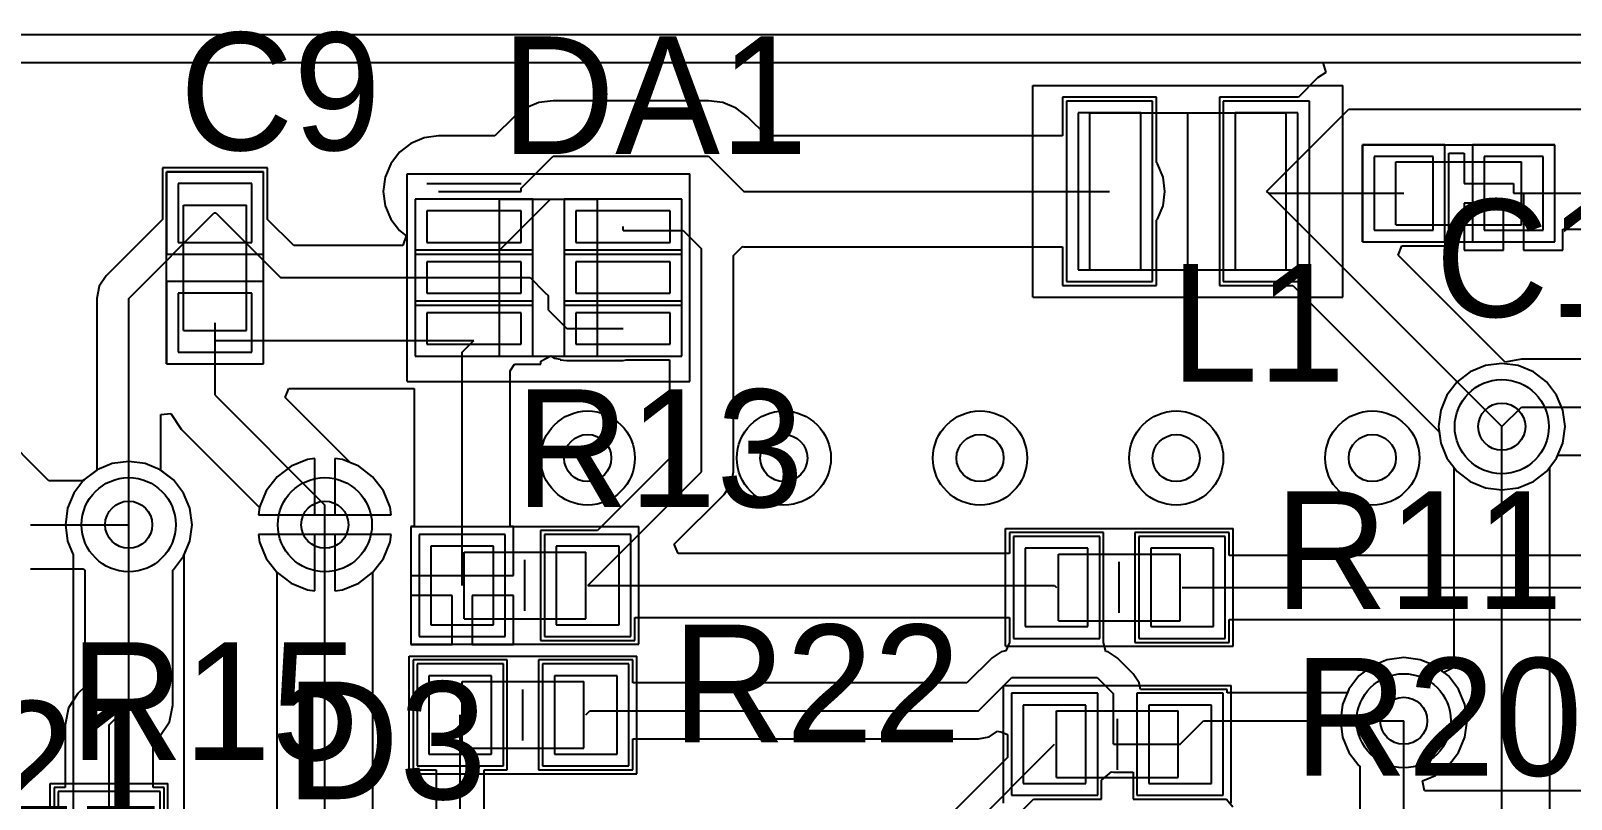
# Model space of a CAD drawing. Header units: millimetres. Extents: x 25.4 to 101.3, y 24.9 to 50.8.
# Drawn here: x 36.65 to 56.28, y 40.65 to 50.45 of the extents above; entities that cross this region are included whole.
import ezdxf

# ---------------------------------------------------------------- set-up
doc = ezdxf.new("R2010")
doc.units = ezdxf.units.MM
for name, color, linetype in [('BottomLayer', 5, 'Continuous'), ('KeepOutLayer', 6, 'Continuous'), ('Mechanical1', 6, 'Continuous'), ('Mechanical13', 56, 'Continuous'), ('Mechanical15', 56, 'Continuous'), ('MultiLayer', 9, 'Continuous'), ('TopLayer', 1, 'Continuous'), ('TopOverlay', 2, 'Continuous'), ('TopPaste', 8, 'Continuous'), ('TopSolder', 216, 'Continuous'), ('ViaHoleLayer', 16, 'Continuous')]:
    doc.layers.add(name, color=color, linetype=linetype)

msp = doc.modelspace()

# ---------------------------------------------------------------- linework, layer by layer
at = {"layer": 'BottomLayer'}
for p, q in [((25.757, 50.043), (77.634, 50.043)), ((55.191, 46.179), (54.997, 46.099)), ((55.4, 46.207), (55.191, 46.179)), ((55.609, 46.179), (55.4, 46.207)), ((55.803, 46.099), (55.609, 46.179)), ((54.829, 45.971), (54.701, 45.803)), ((54.997, 46.099), (54.829, 45.971)), ((55.971, 45.971), (55.803, 46.099)), ((56.099, 45.803), (55.971, 45.971)), ((54.701, 45.803), (54.621, 45.609)), ((56.179, 45.609), (56.099, 45.803)), ((54.621, 45.609), (54.593, 45.4)), ((56.207, 45.4), (56.179, 45.609)), ((54.593, 45.4), (54.621, 45.191)), ((55.4, 38.575), (55.4, 45.4)), ((56.179, 45.191), (56.207, 45.4)), ((54.621, 45.191), (54.701, 44.997)), ((56.099, 44.997), (56.179, 45.191)), ((37.9, 44.957), (37.691, 44.929)), ((38.109, 44.929), (37.9, 44.957)), ((40.177, 44.982), (39.969, 44.896)), ((40.273, 44.995), (40.177, 44.982)), ((40.273, 44.277), (40.273, 44.995)), ((40.623, 44.982), (40.527, 44.995)), ((40.527, 44.995), (40.527, 44.277)), ((40.831, 44.896), (40.623, 44.982)), ((54.701, 44.997), (54.788, 44.883)), ((56.012, 44.883), (56.099, 44.997)), ((37.497, 44.849), (37.329, 44.721)), ((37.691, 44.929), (37.497, 44.849)), ((38.303, 44.849), (38.109, 44.929)), ((38.471, 44.721), (38.303, 44.849)), ((39.969, 44.896), (39.791, 44.759)), ((41.009, 44.759), (40.831, 44.896)), ((54.788, 44.883), (54.788, 42.329)), ((56.012, 38.575), (56.012, 44.883)), ((37.329, 44.721), (37.201, 44.553)), ((38.599, 44.553), (38.471, 44.721)), ((39.654, 44.581), (39.568, 44.373)), ((39.791, 44.759), (39.654, 44.581)), ((41.146, 44.581), (41.009, 44.759)), ((41.232, 44.373), (41.146, 44.581)), ((37.201, 44.553), (37.121, 44.359)), ((38.679, 44.359), (38.599, 44.553)), ((39.568, 44.373), (39.555, 44.277)), ((41.245, 44.277), (41.232, 44.373)), ((37.121, 44.359), (37.093, 44.15)), ((38.707, 44.15), (38.679, 44.359)), ((39.555, 44.277), (40.273, 44.277)), ((40.527, 44.277), (41.245, 44.277)), ((37.093, 44.15), (37.121, 43.941)), ((37.9, 32.9), (37.9, 44.15)), ((38.679, 43.941), (38.707, 44.15)), ((40.273, 44.023), (39.555, 44.023)), ((39.555, 44.023), (39.568, 43.927)), ((40.273, 43.305), (40.273, 44.023)), ((41.245, 44.023), (40.527, 44.023)), ((40.527, 44.023), (40.527, 43.305)), ((41.232, 43.927), (41.245, 44.023)), ((37.121, 43.941), (37.194, 43.764)), ((38.606, 43.764), (38.679, 43.941)), ((39.568, 43.927), (39.654, 43.719)), ((41.146, 43.719), (41.232, 43.927)), ((37.194, 43.764), (37.194, 33.286)), ((38.606, 33.286), (38.606, 43.764)), ((39.654, 43.719), (39.791, 43.541)), ((41.009, 43.541), (41.146, 43.719)), ((39.791, 43.541), (39.969, 43.404)), ((39.969, 43.404), (40.177, 43.318)), ((40.623, 43.318), (40.831, 43.404)), ((40.831, 43.404), (41.009, 43.541)), ((40.177, 43.318), (40.273, 43.305)), ((40.527, 43.305), (40.623, 43.318)), ((53.941, 42.429), (53.747, 42.349)), ((54.15, 42.457), (53.941, 42.429)), ((54.359, 42.429), (54.15, 42.457)), ((54.553, 42.349), (54.359, 42.429)), ((53.579, 42.221), (53.451, 42.053)), ((53.747, 42.349), (53.579, 42.221)), ((54.661, 42.266), (54.553, 42.349)), ((54.788, 42.329), (54.661, 42.266)), ((53.451, 42.053), (53.371, 41.859)), ((53.371, 41.859), (53.343, 41.65)), ((53.343, 41.65), (53.371, 41.441)), ((54.15, 39.15), (54.15, 41.65)), ((53.371, 41.441), (53.451, 41.247)), ((53.451, 41.247), (53.579, 41.079)), ((53.579, 41.079), (53.589, 41.072)), ((53.589, 41.072), (53.589, 39.728))]:
    msp.add_line(p, q, dxfattribs=at)
for centre in [(55.4, 45.4), (43.75, 45), (46.25, 45), (48.75, 45), (51.25, 45), (53.75, 45), (37.9, 44.15), (40.4, 44.15), (54.15, 41.65)]:
    msp.add_circle(centre, 0.6, dxfattribs=at)
at = {"layer": 'KeepOutLayer'}
msp.add_line((25.4, 50.4), (95.4, 50.4), dxfattribs=at)
at = {"layer": 'Mechanical1'}
for p, q in [((54.05, 47.975), (54.05, 48.775)), ((54.05, 48.775), (55.65, 48.775)), ((55.65, 47.975), (55.65, 48.775)), ((38.6, 48.225), (39.4, 48.225)), ((38.6, 46.625), (38.6, 48.225)), ((39.4, 46.625), (39.4, 48.225)), ((54.05, 47.975), (55.65, 47.975)), ((38.6, 46.625), (39.4, 46.625)), ((42.175, 42.95), (42.175, 43.8)), ((42.175, 43.8), (43.725, 43.8)), ((43.725, 42.95), (43.725, 43.8)), ((49.75, 42.925), (49.75, 43.775)), ((49.75, 43.775), (51.3, 43.775)), ((51.3, 42.925), (51.3, 43.775)), ((42.175, 42.95), (43.725, 42.95)), ((49.75, 42.925), (51.3, 42.925)), ((42.15, 42.15), (43.7, 42.15)), ((42.15, 41.3), (42.15, 42.15)), ((43.7, 41.3), (43.7, 42.15)), ((49.725, 40.925), (49.725, 41.775)), ((49.725, 41.775), (51.275, 41.775)), ((51.275, 40.925), (51.275, 41.775)), ((42.15, 41.3), (43.7, 41.3)), ((49.725, 40.925), (51.275, 40.925))]:
    msp.add_line(p, q, dxfattribs=at)
at = {"layer": 'Mechanical13'}
for p, q in [((50.15, 49.4), (52.65, 49.4)), ((50.15, 47.4), (50.15, 49.4)), ((52.65, 47.4), (52.65, 49.4)), ((42.625, 48.3), (43.875, 48.3)), ((42.625, 46.3), (42.625, 48.3)), ((42.625, 47.65), (43.275, 48.3)), ((43.875, 46.3), (43.875, 48.3)), ((50.15, 47.4), (52.65, 47.4)), ((42.625, 46.3), (43.875, 46.3))]:
    msp.add_line(p, q, dxfattribs=at)
at = {"layer": 'Mechanical15'}
for p, q in [((49.425, 49.75), (53.375, 49.75)), ((49.425, 47.05), (49.425, 49.75)), ((53.375, 47.05), (53.375, 49.75)), ((53.625, 47.755), (53.625, 48.995)), ((53.625, 48.995), (56.075, 48.995)), ((56.075, 47.755), (56.075, 48.995)), ((38.38, 48.65), (39.62, 48.65)), ((38.38, 46.2), (38.38, 48.65)), ((39.62, 46.2), (39.62, 48.65)), ((41.45, 48.625), (45.05, 48.625)), ((41.45, 45.975), (41.45, 48.625)), ((45.05, 45.975), (45.05, 48.625)), ((53.625, 47.755), (56.075, 47.755)), ((49.425, 47.05), (53.375, 47.05)), ((38.38, 46.2), (39.62, 46.2)), ((41.45, 45.975), (45.05, 45.975)), ((41.5, 44.125), (44.4, 44.125)), ((41.5, 42.625), (41.5, 44.125)), ((44.4, 42.625), (44.4, 44.125)), ((49.075, 44.1), (51.975, 44.1)), ((49.075, 42.6), (49.075, 44.1)), ((51.975, 42.6), (51.975, 44.1)), ((41.5, 42.625), (44.4, 42.625)), ((41.475, 40.975), (41.475, 42.475)), ((41.475, 42.475), (44.375, 42.475)), ((44.375, 40.975), (44.375, 42.475)), ((49.075, 42.6), (51.975, 42.6)), ((49.05, 42.1), (51.95, 42.1)), ((49.05, 40.6), (49.05, 42.1)), ((51.95, 40.6), (51.95, 42.1)), ((36.9, 37.95), (36.9, 40.85)), ((36.9, 40.85), (38.4, 40.85)), ((38.4, 37.95), (38.4, 40.85)), ((41.475, 40.975), (44.375, 40.975))]:
    msp.add_line(p, q, dxfattribs=at)
at = {"layer": 'MultiLayer'}
for centre in [(55.4, 45.4), (43.75, 45), (46.25, 45), (48.75, 45), (51.25, 45), (53.75, 45), (37.9, 44.15), (40.4, 44.15), (54.15, 41.65)]:
    msp.add_circle(centre, 0.6, dxfattribs=at)
at = {"layer": 'TopLayer'}
for p, q in [((25.757, 50.043), (53.119, 50.043)), ((53.158, 49.916), (53.053, 49.847)), ((53.119, 50.043), (53.158, 49.916)), ((53.053, 49.847), (52.807, 49.6)), ((43.127, 49.532), (42.957, 49.461)), ((43.31, 49.556), (43.127, 49.532)), ((45.288, 49.556), (43.31, 49.556)), ((45.471, 49.532), (45.288, 49.556)), ((45.641, 49.461), (45.471, 49.532)), ((51, 49.6), (49.8, 49.6)), ((49.8, 49.6), (49.8, 49.106)), ((51, 48.768), (51, 49.6)), ((52.807, 49.6), (51.8, 49.6)), ((51.8, 49.6), (51.8, 47.2)), ((42.811, 49.349), (42.568, 49.106)), ((42.957, 49.461), (42.811, 49.349)), ((45.788, 49.349), (45.641, 49.461)), ((46.031, 49.106), (45.788, 49.349)), ((50.8, 49.4), (50, 49.4)), ((50, 49.4), (50, 47.4)), ((50.8, 47.4), (50.8, 49.4)), ((52.8, 49.4), (52, 49.4)), ((52, 49.4), (52, 47.4)), ((52.4, 48.4), (53.45, 49.45)), ((52.8, 47.4), (52.8, 49.4)), ((53.45, 49.45), (65.425, 49.45)), ((41.667, 49.082), (41.497, 49.011)), ((41.85, 49.106), (41.667, 49.082)), ((42.568, 49.106), (41.85, 49.106)), ((49.8, 49.106), (46.031, 49.106)), ((41.351, 48.899), (41.239, 48.753)), ((41.497, 49.011), (41.351, 48.899)), ((54.725, 47.705), (54.725, 48.889)), ((54.725, 48.889), (54.921, 48.889)), ((54.921, 48.889), (54.921, 48.502)), ((39.67, 48.7), (38.33, 48.7)), ((38.33, 48.7), (38.33, 48.042)), ((39.67, 48.042), (39.67, 48.7)), ((41.239, 48.753), (41.168, 48.583)), ((42.9, 48.44), (43.31, 48.85)), ((43.31, 48.85), (45.288, 48.85)), ((45.288, 48.85), (45.738, 48.4)), ((51.011, 48.753), (51, 48.768)), ((51.082, 48.583), (51.011, 48.753)), ((54.525, 48.845), (53.775, 48.845)), ((53.775, 48.845), (53.775, 47.905)), ((54.525, 47.905), (54.525, 48.845)), ((55.925, 48.845), (55.175, 48.845)), ((55.175, 48.845), (55.175, 47.905)), ((55.925, 47.905), (55.925, 48.845)), ((39.47, 48.5), (38.53, 48.5)), ((38.53, 48.5), (38.53, 47.75)), ((39.47, 47.75), (39.47, 48.5)), ((41.168, 48.583), (41.144, 48.4)), ((51.106, 48.4), (51.082, 48.583)), ((54.921, 48.502), (55.55, 48.502)), ((55.55, 48.502), (55.55, 48.375)), ((41.144, 48.4), (41.168, 48.217)), ((41.85, 48.4), (42.9, 48.4)), ((42.9, 48.4), (42.9, 48.44)), ((45.738, 48.4), (50.4, 48.4)), ((51.082, 48.217), (51.106, 48.4)), ((52.4, 48.4), (52.425, 48.375)), ((52.425, 48.375), (55.4, 45.4)), ((52.425, 48.375), (54.15, 48.375)), ((55.55, 48.375), (57.345, 48.375)), ((55.55, 48.375), (55.677, 48.375)), ((55.677, 48.375), (55.677, 47.651)), ((37.9, 47.036), (38.989, 48.125)), ((38.989, 48.125), (39, 48.125)), ((39, 48.125), (39.011, 48.125)), ((39.011, 48.125), (39.836, 47.3)), ((41.168, 48.217), (41.239, 48.047)), ((41.7, 48.15), (41.7, 47.75)), ((42.9, 48.15), (41.7, 48.15)), ((42.9, 47.75), (42.9, 48.15)), ((43.6, 48.15), (43.6, 47.75)), ((44.8, 48.15), (43.6, 48.15)), ((44.8, 47.75), (44.8, 48.15)), ((51.011, 48.047), (51.082, 48.217)), ((55.423, 48.248), (54.921, 48.248)), ((54.921, 48.248), (54.921, 47.651)), ((55.423, 47.651), (55.423, 48.248)), ((38.33, 48.042), (37.612, 47.324)), ((40.005, 47.708), (39.67, 48.042)), ((41.239, 48.047), (41.351, 47.901)), ((44.2, 47.9), (44.2, 47.95)), ((51, 48.032), (51.011, 48.047)), ((51, 47.2), (51, 48.032)), ((53.775, 47.905), (54.525, 47.905)), ((55.175, 47.905), (55.925, 47.905)), ((56.179, 47.651), (56.179, 47.916)), ((56.179, 47.916), (56.741, 47.916)), ((38.53, 47.75), (39.47, 47.75)), ((41.394, 47.708), (40.005, 47.708)), ((41.351, 47.901), (41.437, 47.835)), ((41.437, 47.835), (41.394, 47.708)), ((41.7, 47.75), (42.9, 47.75)), ((43.6, 47.75), (44.8, 47.75)), ((44.2, 47.9), (44.966, 47.9)), ((44.966, 47.9), (45.2, 47.666)), ((45.2, 44.825), (45.2, 47.666)), ((45.608, 47.583), (45.718, 47.692)), ((45.608, 44.825), (45.608, 47.583)), ((45.718, 47.692), (45.732, 47.695)), ((45.732, 47.695), (45.738, 47.694)), ((45.738, 47.694), (49.8, 47.694)), ((49.8, 47.694), (49.8, 47.2)), ((54.077, 47.588), (54.126, 47.705)), ((55.444, 46.221), (54.077, 47.588)), ((54.126, 47.705), (54.725, 47.705)), ((54.921, 47.651), (55.423, 47.651)), ((55.677, 47.651), (56.179, 47.651)), ((37.612, 47.324), (37.523, 47.192)), ((41.7, 47.5), (41.7, 47.1)), ((42.9, 47.5), (41.7, 47.5)), ((42.9, 47.1), (42.9, 47.5)), ((43.6, 47.5), (43.6, 47.1)), ((44.8, 47.5), (43.6, 47.5)), ((44.8, 47.1), (44.8, 47.5)), ((50, 47.4), (50.8, 47.4)), ((52, 47.4), (52.8, 47.4)), ((37.523, 47.192), (37.492, 47.036)), ((39.836, 47.3), (42.3, 47.3)), ((42.3, 47.3), (43.016, 47.3)), ((43.016, 47.3), (43.2, 47.116)), ((49.8, 47.2), (51, 47.2)), ((51.8, 47.2), (52.735, 47.2)), ((52.735, 47.2), (54.602, 45.333)), ((37.492, 47.036), (37.492, 47.036)), ((37.492, 47.036), (37.492, 44.845)), ((37.9, 44.15), (37.9, 47.036)), ((39.47, 47.1), (38.53, 47.1)), ((38.53, 47.1), (38.53, 46.35)), ((39.47, 46.35), (39.47, 47.1)), ((41.7, 47.1), (42.9, 47.1)), ((43.2, 47.116), (43.25, 47.066)), ((43.25, 46.884), (43.25, 47.066)), ((43.6, 47.1), (44.8, 47.1)), ((39, 46.5), (39, 46.725)), ((41.7, 46.85), (41.7, 46.45)), ((42.9, 46.85), (41.7, 46.85)), ((42.9, 46.45), (42.9, 46.85)), ((43.25, 46.884), (43.3, 46.834)), ((43.3, 46.834), (43.484, 46.65)), ((43.6, 46.85), (43.6, 46.45)), ((44.8, 46.85), (43.6, 46.85)), ((44.8, 46.45), (44.8, 46.85)), ((43.484, 46.65), (44.2, 46.65)), ((38.53, 46.35), (39.47, 46.35)), ((39, 46.5), (42.3, 46.5)), ((39, 45.8), (39, 46.5)), ((41.7, 46.45), (42.9, 46.45)), ((42.15, 46.35), (42.3, 46.5)), ((42.15, 43.375), (42.15, 46.35)), ((43.6, 46.45), (44.8, 46.45)), ((42.762, 46.111), (42.818, 46.196)), ((42.818, 46.196), (43.154, 46.196)), ((43.154, 46.237), (43.281, 46.305)), ((43.154, 46.196), (43.154, 46.237)), ((43.281, 46.305), (43.328, 46.273)), ((43.328, 46.273), (43.4, 46.259)), ((43.4, 46.259), (43.4, 46.25)), ((43.4, 46.25), (43.484, 46.242)), ((43.484, 46.242), (43.484, 46.242)), ((43.484, 46.242), (43.524, 46.242)), ((43.524, 46.242), (44.2, 46.242)), ((44.2, 46.242), (44.239, 46.25)), ((44.239, 46.25), (44.792, 46.25)), ((44.792, 46.25), (44.792, 44.994)), ((55.65, 46.262), (55.444, 46.221)), ((58.61, 46.262), (55.65, 46.262)), ((42.762, 44.129), (42.762, 46.111)), ((39, 45.8), (40.4, 44.4)), ((39.894, 45.771), (39.943, 45.888)), ((40.726, 44.939), (39.894, 45.771)), ((39.943, 45.888), (41.538, 45.888)), ((41.538, 45.888), (41.538, 44.129)), ((38.308, 45.553), (38.435, 45.566)), ((38.308, 44.845), (38.308, 45.553)), ((38.435, 45.566), (38.567, 45.367)), ((55.4, 45.4), (55.65, 45.65)), ((55.65, 45.65), (59.2, 45.65)), ((36.882, 44.711), (36.172, 45.422)), ((38.567, 45.367), (39.567, 44.368)), ((55.4, 45.4), (55.4, 45.4)), ((54.602, 45.333), (54.621, 45.191)), ((54.621, 45.191), (54.701, 44.997)), ((44.792, 44.994), (43.873, 44.075)), ((54.701, 44.997), (54.829, 44.829)), ((55.971, 44.829), (56.099, 44.997)), ((56.099, 44.997), (56.116, 45.038)), ((56.116, 45.038), (58.61, 45.038)), ((37.492, 44.845), (37.329, 44.721)), ((38.471, 44.721), (38.308, 44.845)), ((40.831, 44.896), (40.726, 44.939)), ((41.009, 44.759), (40.831, 44.896)), ((43.75, 43.375), (45.2, 44.825)), ((45.577, 44.669), (45.608, 44.825)), ((54.829, 44.829), (54.997, 44.701)), ((55.803, 44.701), (55.971, 44.829)), ((37.322, 44.711), (36.882, 44.711)), ((37.329, 44.721), (37.322, 44.711)), ((38.599, 44.553), (38.471, 44.721)), ((41.146, 44.581), (41.009, 44.759)), ((41.232, 44.373), (41.146, 44.581)), ((45.488, 44.537), (45.577, 44.669)), ((54.997, 44.701), (55.191, 44.621)), ((55.191, 44.621), (55.4, 44.593)), ((55.4, 44.593), (55.609, 44.621)), ((55.609, 44.621), (55.803, 44.701)), ((38.679, 44.359), (38.599, 44.553)), ((40.4, 44.15), (40.4, 44.4)), ((41.245, 44.277), (41.232, 44.373)), ((44.852, 43.9), (45.488, 44.537)), ((45.488, 44.537), (45.488, 44.537)), ((38.707, 44.15), (38.679, 44.359)), ((39.567, 44.368), (39.555, 44.277)), ((39.555, 44.277), (41.245, 44.277)), ((36.65, 44.15), (37.9, 44.15)), ((37.9, 41.85), (37.9, 44.15)), ((38.679, 43.941), (38.707, 44.15)), ((41.245, 44.023), (39.555, 44.023)), ((39.555, 44.023), (39.568, 43.927)), ((40.4, 39.805), (40.4, 44.15)), ((41.232, 43.927), (41.245, 44.023)), ((41.538, 44.129), (41.496, 44.129)), ((41.496, 44.129), (41.496, 43.502)), ((42.804, 44.129), (42.762, 44.129)), ((42.804, 43.502), (42.804, 44.129)), ((43.873, 44.075), (43.15, 44.075)), ((43.15, 44.075), (43.15, 42.675)), ((50.325, 44.05), (49.125, 44.05)), ((49.125, 44.05), (49.125, 43.783)), ((50.325, 42.67), (50.325, 44.05)), ((51.925, 44.05), (50.725, 44.05)), ((50.725, 44.05), (50.725, 42.65)), ((51.925, 43.758), (51.925, 44.05)), ((38.599, 43.747), (38.679, 43.941)), ((39.568, 43.927), (39.654, 43.719)), ((41.146, 43.719), (41.232, 43.927)), ((42.55, 43.875), (41.75, 43.875)), ((41.75, 43.875), (41.75, 42.875)), ((42.55, 42.875), (42.55, 43.875)), ((44.15, 43.875), (43.35, 43.875)), ((43.35, 43.875), (43.35, 42.875)), ((44.15, 42.875), (44.15, 43.875)), ((44.901, 43.783), (44.852, 43.9)), ((49.125, 43.783), (44.901, 43.783)), ((50.125, 43.85), (49.325, 43.85)), ((49.325, 43.85), (49.325, 42.85)), ((50.125, 42.85), (50.125, 43.85)), ((51.725, 43.85), (50.925, 43.85)), ((50.925, 43.85), (50.925, 42.85)), ((51.725, 42.85), (51.725, 43.85)), ((36.65, 43.589), (37.322, 43.589)), ((37.322, 43.589), (37.329, 43.579)), ((38.471, 43.579), (38.599, 43.747)), ((39.654, 43.719), (39.788, 43.544)), ((41.012, 43.544), (41.146, 43.719)), ((56.784, 43.758), (51.925, 43.758)), ((37.329, 43.579), (37.339, 43.572)), ((37.339, 43.572), (37.339, 42.082)), ((38.461, 43.572), (38.471, 43.579)), ((38.461, 41.85), (38.461, 43.572)), ((39.788, 43.544), (39.788, 40.384)), ((41.012, 40.384), (41.012, 43.544)), ((41.496, 43.502), (42.15, 43.502)), ((42.15, 43.502), (42.804, 43.502)), ((42.023, 43.248), (41.496, 43.248)), ((41.496, 43.248), (41.496, 42.621)), ((42.023, 42.621), (42.023, 43.248)), ((42.804, 43.248), (42.277, 43.248)), ((42.277, 43.248), (42.277, 42.621)), ((42.804, 42.621), (42.804, 43.248)), ((43.75, 43.375), (49.7, 43.375)), ((49.7, 43.375), (49.725, 43.35)), ((51.325, 43.35), (56.784, 43.35)), ((41.75, 42.875), (42.55, 42.875)), ((43.35, 42.875), (44.15, 42.875)), ((44.35, 42.675), (44.35, 42.967)), ((44.35, 42.967), (49.125, 42.967)), ((49.125, 42.967), (49.125, 42.68)), ((49.325, 42.85), (50.125, 42.85)), ((50.925, 42.85), (51.725, 42.85)), ((51.925, 42.65), (51.925, 42.942)), ((51.925, 42.942), (56.687, 42.942)), ((41.496, 42.621), (42.023, 42.621)), ((42.277, 42.621), (42.804, 42.621)), ((43.15, 42.675), (44.35, 42.675)), ((49.125, 42.65), (49.08, 42.542)), ((49.125, 42.68), (49.125, 42.65)), ((50.325, 42.65), (50.325, 42.67)), ((50.354, 42.535), (50.325, 42.65)), ((50.725, 42.65), (51.925, 42.65)), ((42.725, 42.425), (41.525, 42.425)), ((41.525, 42.425), (41.525, 41.025)), ((42.725, 41.025), (42.725, 42.425)), ((44.325, 42.425), (43.125, 42.425)), ((43.125, 42.425), (43.125, 41.025)), ((44.325, 42.132), (44.325, 42.425)), ((48.903, 42.452), (48.582, 42.132)), ((49.018, 42.53), (48.903, 42.452)), ((49.08, 42.542), (49.018, 42.53)), ((50.382, 42.53), (50.354, 42.535)), ((50.497, 42.452), (50.382, 42.53)), ((50.702, 42.247), (50.497, 42.452)), ((53.941, 42.429), (53.747, 42.349)), ((54.15, 42.457), (53.941, 42.429)), ((54.359, 42.429), (54.15, 42.457)), ((54.553, 42.349), (54.359, 42.429)), ((42.525, 42.225), (41.725, 42.225)), ((41.725, 42.225), (41.725, 41.225)), ((42.525, 41.225), (42.525, 42.225)), ((44.125, 42.225), (43.325, 42.225)), ((43.325, 42.225), (43.325, 41.225)), ((44.125, 41.225), (44.125, 42.225)), ((50.78, 42.132), (50.702, 42.247)), ((53.579, 42.221), (53.451, 42.053)), ((53.747, 42.349), (53.579, 42.221)), ((54.721, 42.221), (54.553, 42.349)), ((54.849, 42.053), (54.721, 42.221)), ((37.339, 42.082), (37.253, 41.997)), ((48.582, 42.132), (44.325, 42.132)), ((48.73, 41.775), (49.155, 42.2)), ((49.155, 42.2), (50.245, 42.2)), ((50.245, 42.2), (50.45, 41.995)), ((50.796, 42.05), (50.78, 42.132)), ((51.9, 42.05), (50.796, 42.05)), ((51.9, 42.007), (51.9, 42.05)), ((53.451, 42.053), (53.432, 42.007)), ((54.929, 41.859), (54.849, 42.053)), ((37.253, 41.997), (37.132, 41.815)), ((37.65, 41.6), (37.9, 41.85)), ((38.418, 41.635), (38.461, 41.85)), ((50.1, 41.85), (49.3, 41.85)), ((49.3, 41.85), (49.3, 40.85)), ((50.1, 40.85), (50.1, 41.85)), ((50.45, 41.35), (50.45, 41.995)), ((51.7, 41.85), (50.9, 41.85)), ((50.9, 41.85), (50.9, 40.85)), ((51.7, 40.85), (51.7, 41.85)), ((53.432, 42.007), (51.9, 42.007)), ((54.957, 41.65), (54.929, 41.859)), ((37.132, 41.815), (37.089, 41.6)), ((38.297, 41.453), (38.418, 41.635)), ((42.125, 39.98), (42.125, 41.725)), ((43.725, 41.725), (43.775, 41.775)), ((43.775, 41.775), (48.73, 41.775)), ((51.3, 41.35), (51.6, 41.65)), ((51.6, 41.65), (54.15, 41.65)), ((54.929, 41.441), (54.957, 41.65)), ((37.089, 41.6), (37.089, 40.8)), ((37.65, 40.2), (37.65, 41.6)), ((38.211, 41.368), (38.297, 41.453)), ((48.73, 41.418), (48.867, 41.445)), ((48.867, 41.445), (48.973, 41.516)), ((48.973, 41.516), (49.03, 41.504)), ((49.03, 41.504), (49.1, 41.474)), ((49.1, 41.474), (49.1, 41.183)), ((54.849, 41.247), (54.929, 41.441)), ((38.211, 40.8), (38.211, 41.368)), ((44.325, 41.025), (44.325, 41.418)), ((44.325, 41.418), (48.73, 41.418)), ((48.155, 39.805), (49.7, 41.35)), ((50.45, 41.35), (51.3, 41.35)), ((54.721, 41.079), (54.849, 41.247)), ((41.725, 41.225), (42.525, 41.225)), ((43.325, 41.225), (44.125, 41.225)), ((49.1, 41.183), (48.028, 40.111)), ((54.553, 40.951), (54.721, 41.079)), ((41.525, 41.025), (41.819, 41.025)), ((41.819, 41.025), (41.819, 40.107)), ((42.431, 39.98), (42.431, 41.025)), ((42.431, 41.025), (42.725, 41.025)), ((43.125, 41.025), (44.325, 41.025)), ((49.3, 40.85), (50.1, 40.85)), ((50.3, 40.893), (50.427, 40.998)), ((50.3, 40.65), (50.3, 40.893)), ((50.427, 40.998), (50.45, 40.993)), ((50.45, 40.993), (50.7, 40.993)), ((50.7, 40.993), (50.7, 40.65)), ((50.9, 40.85), (51.7, 40.85)), ((54.391, 40.884), (54.553, 40.951)), ((54.416, 40.757), (54.391, 40.884)), ((37.089, 40.8), (36.95, 40.8)), ((36.95, 40.8), (36.95, 39.807)), ((38.35, 40.8), (38.211, 40.8)), ((38.35, 40.178), (38.35, 40.8)), ((48.371, 39.589), (49.433, 40.65)), ((49.433, 40.65), (50.3, 40.65)), ((50.7, 40.65), (51.891, 40.65)), ((51.891, 40.65), (51.974, 40.554)), ((58.25, 40.757), (54.416, 40.757))]:
    msp.add_line(p, q, dxfattribs=at)
for centre in [(55.4, 45.4), (43.75, 45), (46.25, 45), (48.75, 45), (51.25, 45), (53.75, 45), (37.9, 44.15), (40.4, 44.15), (54.15, 41.65)]:
    msp.add_circle(centre, 0.6, dxfattribs=at)
at = {"layer": 'TopOverlay'}
for p, q in [((51.4, 47.4), (51.4, 49.4)), ((41.7, 48.5), (42.9, 48.5)), ((42.95, 43.05), (42.95, 43.7)), ((50.525, 43.025), (50.525, 43.675)), ((42.925, 41.4), (42.925, 42.05)), ((50.5, 41.025), (50.5, 41.675))]:
    msp.add_line(p, q, dxfattribs=at)
at = {"layer": 'TopPaste'}
for p, q in [((50.8, 49.4), (50, 49.4)), ((50, 49.4), (50, 47.4)), ((50.8, 47.4), (50.8, 49.4)), ((52.8, 49.4), (52, 49.4)), ((52, 49.4), (52, 47.4)), ((52.8, 47.4), (52.8, 49.4)), ((54.525, 48.845), (53.775, 48.845)), ((53.775, 48.845), (53.775, 47.905)), ((54.525, 47.905), (54.525, 48.845)), ((55.925, 48.845), (55.175, 48.845)), ((55.175, 48.845), (55.175, 47.905)), ((55.925, 47.905), (55.925, 48.845)), ((39.47, 48.5), (38.53, 48.5)), ((38.53, 48.5), (38.53, 47.75)), ((39.47, 47.75), (39.47, 48.5)), ((41.7, 48.15), (41.7, 47.75)), ((42.9, 48.15), (41.7, 48.15)), ((42.9, 47.75), (42.9, 48.15)), ((43.6, 48.15), (43.6, 47.75)), ((44.8, 48.15), (43.6, 48.15)), ((44.8, 47.75), (44.8, 48.15)), ((53.775, 47.905), (54.525, 47.905)), ((55.175, 47.905), (55.925, 47.905)), ((38.53, 47.75), (39.47, 47.75)), ((41.7, 47.75), (42.9, 47.75)), ((43.6, 47.75), (44.8, 47.75)), ((41.7, 47.5), (41.7, 47.1)), ((42.9, 47.5), (41.7, 47.5)), ((42.9, 47.1), (42.9, 47.5)), ((43.6, 47.5), (43.6, 47.1)), ((44.8, 47.5), (43.6, 47.5)), ((44.8, 47.1), (44.8, 47.5)), ((50, 47.4), (50.8, 47.4)), ((52, 47.4), (52.8, 47.4)), ((39.47, 47.1), (38.53, 47.1)), ((38.53, 47.1), (38.53, 46.35)), ((39.47, 46.35), (39.47, 47.1)), ((41.7, 47.1), (42.9, 47.1)), ((43.6, 47.1), (44.8, 47.1)), ((41.7, 46.85), (41.7, 46.45)), ((42.9, 46.85), (41.7, 46.85)), ((42.9, 46.45), (42.9, 46.85)), ((43.6, 46.85), (43.6, 46.45)), ((44.8, 46.85), (43.6, 46.85)), ((44.8, 46.45), (44.8, 46.85)), ((38.53, 46.35), (39.47, 46.35)), ((41.7, 46.45), (42.9, 46.45)), ((43.6, 46.45), (44.8, 46.45)), ((42.55, 43.875), (41.75, 43.875)), ((41.75, 43.875), (41.75, 42.875)), ((42.55, 42.875), (42.55, 43.875)), ((44.15, 43.875), (43.35, 43.875)), ((43.35, 43.875), (43.35, 42.875)), ((44.15, 42.875), (44.15, 43.875)), ((50.125, 43.85), (49.325, 43.85)), ((49.325, 43.85), (49.325, 42.85)), ((50.125, 42.85), (50.125, 43.85)), ((51.725, 43.85), (50.925, 43.85)), ((50.925, 43.85), (50.925, 42.85)), ((51.725, 42.85), (51.725, 43.85)), ((41.75, 42.875), (42.55, 42.875)), ((43.35, 42.875), (44.15, 42.875)), ((49.325, 42.85), (50.125, 42.85)), ((50.925, 42.85), (51.725, 42.85)), ((42.525, 42.225), (41.725, 42.225)), ((41.725, 42.225), (41.725, 41.225)), ((42.525, 41.225), (42.525, 42.225)), ((44.125, 42.225), (43.325, 42.225)), ((43.325, 42.225), (43.325, 41.225)), ((44.125, 41.225), (44.125, 42.225)), ((50.1, 41.85), (49.3, 41.85)), ((49.3, 41.85), (49.3, 40.85)), ((50.1, 40.85), (50.1, 41.85)), ((51.7, 41.85), (50.9, 41.85)), ((50.9, 41.85), (50.9, 40.85)), ((51.7, 40.85), (51.7, 41.85)), ((41.725, 41.225), (42.525, 41.225)), ((43.325, 41.225), (44.125, 41.225)), ((49.3, 40.85), (50.1, 40.85)), ((50.9, 40.85), (51.7, 40.85))]:
    msp.add_line(p, q, dxfattribs=at)
at = {"layer": 'TopSolder'}
for p, q in [((50.95, 49.55), (49.85, 49.55)), ((49.85, 49.55), (49.85, 47.25)), ((50.95, 47.25), (50.95, 49.55)), ((52.95, 49.55), (51.85, 49.55)), ((51.85, 49.55), (51.85, 47.25)), ((52.95, 47.25), (52.95, 49.55)), ((54.675, 48.995), (53.625, 48.995)), ((53.625, 48.995), (53.625, 47.755)), ((54.675, 47.755), (54.675, 48.995)), ((56.075, 48.995), (55.025, 48.995)), ((55.025, 48.995), (55.025, 47.755)), ((56.075, 47.755), (56.075, 48.995)), ((39.62, 48.65), (38.38, 48.65)), ((38.38, 48.65), (38.38, 47.6)), ((39.62, 47.6), (39.62, 48.65)), ((41.55, 48.3), (41.55, 47.6)), ((43.05, 48.3), (41.55, 48.3)), ((43.05, 47.6), (43.05, 48.3)), ((43.45, 48.3), (43.45, 47.6)), ((44.95, 48.3), (43.45, 48.3)), ((44.95, 47.6), (44.95, 48.3)), ((53.625, 47.755), (54.675, 47.755)), ((55.025, 47.755), (56.075, 47.755)), ((38.38, 47.6), (39.62, 47.6)), ((41.55, 47.65), (41.55, 46.95)), ((43.05, 47.65), (41.55, 47.65)), ((41.55, 47.6), (43.05, 47.6)), ((43.05, 46.95), (43.05, 47.65)), ((43.45, 47.65), (43.45, 46.95)), ((44.95, 47.65), (43.45, 47.65)), ((43.45, 47.6), (44.95, 47.6)), ((44.95, 46.95), (44.95, 47.65)), ((39.62, 47.25), (38.38, 47.25)), ((38.38, 47.25), (38.38, 46.2)), ((39.62, 46.2), (39.62, 47.25)), ((49.85, 47.25), (50.95, 47.25)), ((51.85, 47.25), (52.95, 47.25)), ((41.55, 47), (41.55, 46.3)), ((43.05, 47), (41.55, 47)), ((41.55, 46.95), (43.05, 46.95)), ((43.05, 46.3), (43.05, 47)), ((43.45, 47), (43.45, 46.3)), ((44.95, 47), (43.45, 47)), ((43.45, 46.95), (44.95, 46.95)), ((44.95, 46.3), (44.95, 47)), ((38.38, 46.2), (39.62, 46.2)), ((41.55, 46.3), (43.05, 46.3)), ((43.45, 46.3), (44.95, 46.3)), ((42.7, 44.025), (41.6, 44.025)), ((41.6, 44.025), (41.6, 42.725)), ((42.7, 42.725), (42.7, 44.025)), ((44.3, 44.025), (43.2, 44.025)), ((43.2, 44.025), (43.2, 42.725)), ((44.3, 42.725), (44.3, 44.025)), ((50.275, 44), (49.175, 44)), ((49.175, 44), (49.175, 42.7)), ((50.275, 42.7), (50.275, 44)), ((51.875, 44), (50.775, 44)), ((50.775, 44), (50.775, 42.7)), ((51.875, 42.7), (51.875, 44)), ((41.6, 42.725), (42.7, 42.725)), ((43.2, 42.725), (44.3, 42.725)), ((49.175, 42.7), (50.275, 42.7)), ((50.775, 42.7), (51.875, 42.7)), ((42.675, 42.375), (41.575, 42.375)), ((41.575, 42.375), (41.575, 41.075)), ((42.675, 41.075), (42.675, 42.375)), ((44.275, 42.375), (43.175, 42.375)), ((43.175, 42.375), (43.175, 41.075)), ((44.275, 41.075), (44.275, 42.375)), ((50.25, 42), (49.15, 42)), ((49.15, 42), (49.15, 40.7)), ((50.25, 40.7), (50.25, 42)), ((51.85, 42), (50.75, 42)), ((50.75, 42), (50.75, 40.7)), ((51.85, 40.7), (51.85, 42)), ((41.575, 41.075), (42.675, 41.075)), ((43.175, 41.075), (44.275, 41.075)), ((38.3, 40.75), (37, 40.75)), ((37, 40.75), (37, 39.65)), ((38.3, 39.65), (38.3, 40.75)), ((49.15, 40.7), (50.25, 40.7)), ((50.75, 40.7), (51.85, 40.7))]:
    msp.add_line(p, q, dxfattribs=at)
at = {"layer": 'ViaHoleLayer'}
for centre in [(55.4, 45.4), (43.75, 45), (46.25, 45), (48.75, 45), (51.25, 45), (53.75, 45), (37.9, 44.15), (40.4, 44.15), (54.15, 41.65)]:
    msp.add_circle(centre, 0.3, dxfattribs=at)

# ---------------------------------------------------------------- texts
at = {"layer": 'TopOverlay'}
for s, p in [('C9', (38.55, 48.925)), ('DA1', (42.65, 48.875)), ('C10', (54.55, 46.8)), ('L1', (51.175, 45.975)), ('R13', (42.825, 44.375)), ('R11', (52.5, 43.075)), ('R22', (44.825, 41.375)), ('R15', (37.15, 41.15)), ('R20', (52.75, 40.95)), ('D3', (39.9, 40.65)), ('R21', (34.65, 40.4))]:
    msp.add_text(s, height=1.5, dxfattribs=at).set_placement(p)

doc.saveas('drawing.dxf')
